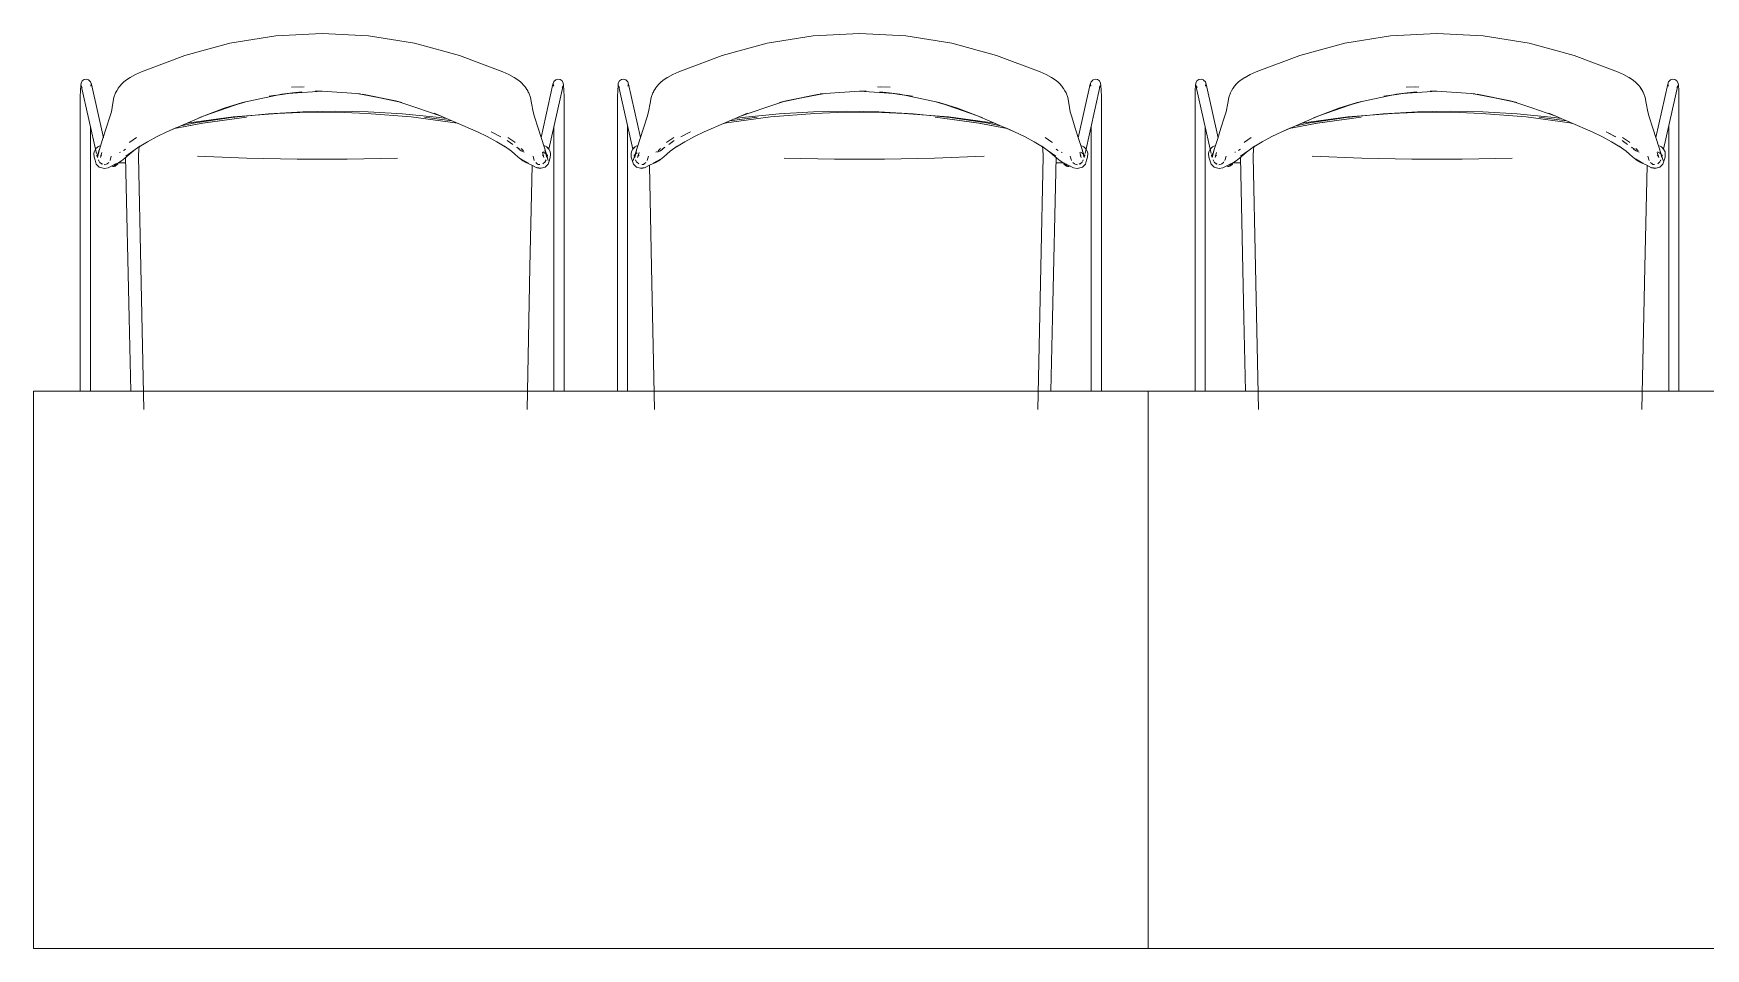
# Model space of a CAD drawing. Header units: millimetres. Extents: x 155920 to 295199, y -4084 to 97293.
# Drawn here: x 227113 to 228913, y 23050 to 24035 of the extents above; entities that cross this region are included whole.
import ezdxf

# ---------------------------------------------------------------- set-up
doc = ezdxf.new("R2010")
doc.units = ezdxf.units.MM
doc.header["$MEASUREMENT"] = 0
doc.layers.add('G-IMPT', color=8, linetype='CONTINUOUS', lineweight=9)
doc.layers.add('I-FURN', color=8, linetype='CONTINUOUS', lineweight=9)

msp = doc.modelspace()

# ---------------------------------------------------------------- linework, layer by layer
at = {"layer": 'G-IMPT'}
for p, q in [((227324.9, 24024.3), (227374.3, 24032.3)), ((227424.2, 24034.9), (227374.3, 24032.3)), ((227424.2, 24034.9), (227474.1, 24032.3)), ((227523.5, 24024.3), (227474.1, 24032.3)), ((227903.2, 24024.3), (227952.6, 24032.3)), ((228002.5, 24034.9), (227952.6, 24032.3)), ((228002.5, 24034.9), (228052.4, 24032.3)), ((228101.8, 24024.3), (228052.4, 24032.3)), ((228524.9, 24024.3), (228574.3, 24032.3)), ((228624.2, 24034.9), (228574.3, 24032.3)), ((228624.2, 24034.9), (228674.1, 24032.3)), ((228723.5, 24024.3), (228674.1, 24032.3)), ((227324.9, 24024.3), (227276.4, 24011.3)), ((227571.9, 24011.3), (227523.5, 24024.3)), ((227854.8, 24011.3), (227903.2, 24024.3)), ((228101.8, 24024.3), (228150.2, 24011.3)), ((228524.9, 24024.3), (228476.4, 24011.3)), ((228771.9, 24011.3), (228723.5, 24024.3)), ((227276.4, 24011.3), (227229.6, 23993.6)), ((227571.9, 24011.3), (227618.6, 23993.7)), ((227854.8, 24011.3), (227808, 23993.7)), ((228150.2, 24011.3), (228197.1, 23993.6)), ((228476.4, 24011.3), (228429.6, 23993.6)), ((228771.9, 24011.3), (228818.6, 23993.7)), ((227164, 23973.8), (227164.2, 23979)), ((227164.2, 23979), (227164.6, 23981.4)), ((227164.6, 23981.4), (227165.8, 23983.8)), ((227181.3, 23905.8), (227164.8, 23978.7)), ((227164.8, 23978.7), (227165.9, 23976.6)), ((227165.7, 23976.8), (227165.9, 23976.6)), ((227165.8, 23983.8), (227167.9, 23985.3)), ((227170.6, 23985.6), (227167.9, 23985.3)), ((227170.6, 23985.6), (227172.7, 23984.9)), ((227173, 23984.6), (227172.7, 23984.9)), ((227173, 23984.6), (227174.9, 23982.8)), ((227174.9, 23982.8), (227174.6, 23983.1)), ((227175.7, 23980.3), (227174.9, 23982.8)), ((227175, 23978), (227175.4, 23980.5)), ((227175.1, 23978.2), (227175.4, 23980.5)), ((227175.7, 23980.3), (227188.6, 23922.7)), ((227204.7, 23976.1), (227204.5, 23975.7)), ((227204.7, 23976.1), (227206.3, 23978)), ((227206.3, 23978), (227208.5, 23980.5)), ((227208.5, 23980.5), (227210.3, 23982.3)), ((227212.4, 23984.1), (227210.3, 23982.3)), ((227217.3, 23987.4), (227212.4, 23984.1)), ((227217.3, 23987.4), (227217.6, 23987.6)), ((227223.2, 23990.8), (227217.6, 23987.6)), ((227229.6, 23993.6), (227223.2, 23990.8)), ((227391.1, 23976.9), (227404.7, 23977.6)), ((227401.3, 23977.5), (227391.1, 23976.9)), ((227618.6, 23993.7), (227625.1, 23990.8)), ((227630.7, 23987.6), (227625.1, 23990.8)), ((227630.7, 23987.6), (227631, 23987.4)), ((227635.9, 23984.1), (227631, 23987.4)), ((227635.9, 23984.1), (227638, 23982.3)), ((227639.8, 23980.5), (227638, 23982.3)), ((227639.8, 23980.5), (227640.3, 23979.9)), ((227642.1, 23978), (227640.3, 23979.9)), ((227643.6, 23976.1), (227642.1, 23978)), ((227646, 23971.8), (227643.6, 23976.1)), ((227643.6, 23976.1), (227643.8, 23975.7)), ((227643.6, 23976.1), (227646.6, 23970.8)), ((227659.8, 23922.9), (227672.6, 23980.3)), ((227683.5, 23978.7), (227668.1, 23910.5)), ((227672.6, 23980.3), (227673.4, 23982.8)), ((227673.4, 23978), (227672.9, 23980.5)), ((227673.2, 23978.2), (227672.9, 23980.5)), ((227673.4, 23982.8), (227673.7, 23983.1)), ((227675.6, 23984.9), (227673.7, 23983.1)), ((227675.6, 23984.9), (227677.7, 23985.6)), ((227680.4, 23985.3), (227677.7, 23985.6)), ((227682.5, 23983.8), (227680.4, 23985.3)), ((227683.7, 23981.4), (227682.5, 23983.8)), ((227683.5, 23978.7), (227682.5, 23976.6)), ((227682.5, 23976.6), (227682.7, 23976.8)), ((227683.7, 23981.4), (227684.1, 23979)), ((227684.1, 23979), (227684.4, 23973.8)), ((227742.6, 23979), (227742.3, 23973.8)), ((227742.9, 23981.4), (227742.6, 23979)), ((227742.9, 23981.4), (227744.1, 23983.8)), ((227743.2, 23978.7), (227758.5, 23910.5)), ((227743.2, 23978.7), (227744.2, 23976.6)), ((227744.2, 23976.6), (227744, 23976.8)), ((227744.1, 23983.8), (227746.3, 23985.3)), ((227746.3, 23985.3), (227748.9, 23985.6)), ((227751.1, 23984.9), (227748.9, 23985.6)), ((227751.1, 23984.9), (227752.9, 23983.1)), ((227753.2, 23982.8), (227752.9, 23983.1)), ((227754, 23980.3), (227753.2, 23982.8)), ((227753.3, 23978), (227753.8, 23980.5)), ((227753.4, 23978.2), (227753.8, 23980.5)), ((227766.9, 23922.9), (227754, 23980.3)), ((227783.1, 23976.1), (227780.1, 23970.8)), ((227780.7, 23971.8), (227783.1, 23976.1)), ((227783.1, 23976.1), (227782.8, 23975.7)), ((227783.1, 23976.1), (227784.6, 23978)), ((227784.6, 23978), (227786.3, 23979.9)), ((227786.8, 23980.5), (227786.3, 23979.9)), ((227786.8, 23980.5), (227788.7, 23982.3)), ((227790.8, 23984.1), (227788.7, 23982.3)), ((227790.8, 23984.1), (227795.6, 23987.4)), ((227795.9, 23987.6), (227795.6, 23987.4)), ((227795.9, 23987.6), (227801.5, 23990.8)), ((227808, 23993.7), (227801.5, 23990.8)), ((228035.6, 23976.9), (228022, 23977.6)), ((228025.4, 23977.5), (228035.6, 23976.9)), ((228197.1, 23993.6), (228203.5, 23990.8)), ((228203.5, 23990.8), (228209.1, 23987.6)), ((228209.4, 23987.4), (228209.1, 23987.6)), ((228209.4, 23987.4), (228214.2, 23984.1)), ((228214.2, 23984.1), (228216.3, 23982.3)), ((228218.2, 23980.5), (228216.3, 23982.3)), ((228220.4, 23978), (228218.2, 23980.5)), ((228221.9, 23976.1), (228220.4, 23978)), ((228221.9, 23976.1), (228222.2, 23975.7)), ((228251, 23980.3), (228238.1, 23922.7)), ((228245.4, 23905.8), (228261.8, 23978.7)), ((228251, 23980.3), (228251.8, 23982.8)), ((228251.7, 23978), (228251.2, 23980.5)), ((228251.6, 23978.2), (228251.2, 23980.5)), ((228253.6, 23984.6), (228251.8, 23982.8)), ((228251.8, 23982.8), (228252.1, 23983.1)), ((228253.6, 23984.6), (228253.9, 23984.9)), ((228256.1, 23985.6), (228253.9, 23984.9)), ((228256.1, 23985.6), (228258.7, 23985.3)), ((228260.9, 23983.8), (228258.7, 23985.3)), ((228261.8, 23978.7), (228260.8, 23976.6)), ((228261, 23976.8), (228260.8, 23976.6)), ((228262.1, 23981.4), (228260.9, 23983.8)), ((228262.4, 23979), (228262.1, 23981.4)), ((228262.7, 23973.8), (228262.4, 23979)), ((228364, 23973.8), (228364.2, 23979)), ((228364.2, 23979), (228364.6, 23981.4)), ((228364.6, 23981.4), (228365.8, 23983.8)), ((228381.3, 23905.8), (228364.8, 23978.7)), ((228364.8, 23978.7), (228365.9, 23976.6)), ((228365.7, 23976.8), (228365.9, 23976.6)), ((228365.8, 23983.8), (228367.9, 23985.3)), ((228370.6, 23985.6), (228367.9, 23985.3)), ((228370.6, 23985.6), (228372.7, 23984.9)), ((228373, 23984.6), (228372.7, 23984.9)), ((228373, 23984.6), (228374.9, 23982.8)), ((228374.9, 23982.8), (228374.6, 23983.1)), ((228375.7, 23980.3), (228374.9, 23982.8)), ((228375, 23978), (228375.4, 23980.5)), ((228375.1, 23978.2), (228375.4, 23980.5)), ((228375.7, 23980.3), (228388.6, 23922.7)), ((228404.7, 23976.1), (228404.5, 23975.7)), ((228404.7, 23976.1), (228406.3, 23978)), ((228406.3, 23978), (228408.5, 23980.5)), ((228408.5, 23980.5), (228410.3, 23982.3)), ((228412.4, 23984.1), (228410.3, 23982.3)), ((228417.3, 23987.4), (228412.4, 23984.1)), ((228417.3, 23987.4), (228417.6, 23987.6)), ((228423.2, 23990.8), (228417.6, 23987.6)), ((228429.6, 23993.6), (228423.2, 23990.8)), ((228591.1, 23976.9), (228604.7, 23977.6)), ((228601.3, 23977.5), (228591.1, 23976.9)), ((228818.6, 23993.7), (228825.1, 23990.8)), ((228830.7, 23987.6), (228825.1, 23990.8)), ((228830.7, 23987.6), (228831, 23987.4)), ((228835.9, 23984.1), (228831, 23987.4)), ((228835.9, 23984.1), (228838, 23982.3)), ((228839.8, 23980.5), (228838, 23982.3)), ((228839.8, 23980.5), (228840.3, 23979.9)), ((228842.1, 23978), (228840.3, 23979.9)), ((228843.6, 23976.1), (228842.1, 23978)), ((228846, 23971.8), (228843.6, 23976.1)), ((228843.6, 23976.1), (228843.8, 23975.7)), ((228843.6, 23976.1), (228846.6, 23970.8)), ((228859.8, 23922.9), (228872.6, 23980.3)), ((228883.5, 23978.7), (228868.1, 23910.5)), ((228872.6, 23980.3), (228873.4, 23982.8)), ((228873.4, 23978), (228872.9, 23980.5)), ((228873.2, 23978.2), (228872.9, 23980.5)), ((228873.4, 23982.8), (228873.7, 23983.1)), ((228875.6, 23984.9), (228873.7, 23983.1)), ((228875.6, 23984.9), (228877.7, 23985.6)), ((228880.4, 23985.3), (228877.7, 23985.6)), ((228882.5, 23983.8), (228880.4, 23985.3)), ((228883.7, 23981.4), (228882.5, 23983.8)), ((228883.5, 23978.7), (228882.5, 23976.6)), ((228882.5, 23976.6), (228882.7, 23976.8)), ((228883.7, 23981.4), (228884.1, 23979)), ((228884.1, 23979), (228884.4, 23973.8)), ((227163.8, 23966.6), (227164, 23973.8)), ((227163.8, 23966.6), (227163.8, 23960.3)), ((227163.8, 23649.8), (227163.8, 23960.3)), ((227198.9, 23959.9), (227197.3, 23950.6)), ((227198.9, 23959.9), (227200, 23965.9)), ((227201.8, 23970.8), (227200, 23965.9)), ((227201.8, 23970.8), (227203, 23973.1)), ((227204.5, 23975.7), (227203, 23973.1)), ((227297.1, 23946.3), (227338.3, 23960.5)), ((227338.3, 23960.5), (227318.6, 23954.3)), ((227318.6, 23954.3), (227338.3, 23960.3)), ((227380.8, 23969.7), (227338.3, 23960.5)), ((227338.3, 23960.5), (227343.5, 23961.8)), ((227343.5, 23961.8), (227338.3, 23960.3)), ((227367, 23967.2), (227381.1, 23969.3)), ((227367, 23967.2), (227374.1, 23968.5)), ((227380.8, 23969.7), (227402.4, 23972.1)), ((227380.8, 23969.7), (227392.1, 23971)), ((227381.1, 23969.3), (227392.1, 23971)), ((227424.2, 23972.7), (227387.2, 23970.4)), ((227387.2, 23970.4), (227392.1, 23971)), ((227402.4, 23972.1), (227392.1, 23971)), ((227424.2, 23972.7), (227416.7, 23972.6)), ((227424.2, 23972.7), (227416.7, 23972.6)), ((227461.1, 23970.3), (227424.2, 23972.7)), ((227461.1, 23970.4), (227467.5, 23969.3)), ((227461.1, 23970.4), (227464.6, 23970)), ((227461.1, 23970.3), (227465.3, 23969.9)), ((227510, 23960.5), (227467.5, 23969.7)), ((227503, 23962.3), (227467.5, 23969.7)), ((227467.5, 23969.3), (227503, 23962.3)), ((227510, 23960.5), (227503, 23962.3)), ((227503, 23962.3), (227510, 23960.1)), ((227526.2, 23954.9), (227510, 23960.1)), ((227643.8, 23975.7), (227645.4, 23973.1)), ((227645.4, 23973.1), (227646.6, 23970.8)), ((227646, 23971.8), (227646.6, 23970.8)), ((227648.3, 23965.9), (227646.6, 23970.8)), ((227649.5, 23959.8), (227648.3, 23965.9)), ((227651.1, 23950.6), (227649.5, 23959.8)), ((227684.4, 23973.8), (227684.5, 23966.6)), ((227684.6, 23960.3), (227684.5, 23966.6)), ((227684.6, 23649.8), (227684.6, 23960.3)), ((227742.3, 23973.8), (227742.1, 23966.6)), ((227742.1, 23960.3), (227742.1, 23966.6)), ((227742.1, 23649.8), (227742.1, 23960.3)), ((227775.6, 23950.6), (227777.2, 23959.8)), ((227777.2, 23959.8), (227778.3, 23965.9)), ((227778.3, 23965.9), (227780.1, 23970.8)), ((227781.3, 23973.1), (227780.1, 23970.8)), ((227780.7, 23971.8), (227780.1, 23970.8)), ((227782.8, 23975.7), (227781.3, 23973.1)), ((227900.5, 23954.9), (227916.7, 23960.1)), ((227916.6, 23960.5), (227959.1, 23969.7)), ((227916.6, 23960.5), (227923.7, 23962.3)), ((227923.7, 23962.3), (227916.7, 23960.1)), ((227923.7, 23962.3), (227959.1, 23969.7)), ((227959.2, 23969.3), (227923.7, 23962.3)), ((227965.5, 23970.4), (227959.2, 23969.3)), ((227965.5, 23970.3), (227960.2, 23969.8)), ((227965.5, 23970.4), (227962.1, 23970)), ((227965.5, 23970.3), (228002.5, 23972.7)), ((228002.5, 23972.7), (228039.5, 23970.4)), ((228002.5, 23972.7), (228009.9, 23972.6)), ((228002.5, 23972.7), (228009.9, 23972.6)), ((228045.9, 23969.7), (228024.3, 23972.1)), ((228024.3, 23972.1), (228034.5, 23971)), ((228039.5, 23970.4), (228034.5, 23971)), ((228045.9, 23969.7), (228034.5, 23971)), ((228045.6, 23969.3), (228034.5, 23971)), ((228059.7, 23967.2), (228045.6, 23969.3)), ((228045.9, 23969.7), (228088.4, 23960.5)), ((228059.7, 23967.2), (228052.5, 23968.5)), ((228088.4, 23960.5), (228083.2, 23961.8)), ((228083.2, 23961.8), (228088.4, 23960.3)), ((228129.6, 23946.3), (228088.4, 23960.5)), ((228088.4, 23960.5), (228108.1, 23954.3)), ((228108.1, 23954.3), (228088.4, 23960.3)), ((228222.2, 23975.7), (228223.7, 23973.1)), ((228224.9, 23970.8), (228223.7, 23973.1)), ((228224.9, 23970.8), (228226.7, 23965.9)), ((228227.8, 23959.9), (228226.7, 23965.9)), ((228227.8, 23959.9), (228229.4, 23950.6)), ((228262.9, 23966.6), (228262.7, 23973.8)), ((228262.9, 23966.6), (228262.9, 23960.3)), ((228262.9, 23649.8), (228262.9, 23960.3)), ((228363.8, 23966.6), (228364, 23973.8)), ((228363.8, 23966.6), (228363.8, 23960.3)), ((228363.8, 23649.8), (228363.8, 23960.3)), ((228398.9, 23959.9), (228397.3, 23950.6)), ((228398.9, 23959.9), (228400, 23965.9)), ((228401.8, 23970.8), (228400, 23965.9)), ((228401.8, 23970.8), (228403, 23973.1)), ((228404.5, 23975.7), (228403, 23973.1)), ((228497.1, 23946.3), (228538.3, 23960.5)), ((228538.3, 23960.5), (228518.6, 23954.3)), ((228518.6, 23954.3), (228538.3, 23960.3)), ((228580.8, 23969.7), (228538.3, 23960.5)), ((228538.3, 23960.5), (228543.5, 23961.8)), ((228543.5, 23961.8), (228538.3, 23960.3)), ((228567, 23967.2), (228581.1, 23969.3)), ((228567, 23967.2), (228574.8, 23968.6)), ((228580.8, 23969.7), (228602.4, 23972.1)), ((228580.8, 23969.7), (228592.1, 23971)), ((228581.1, 23969.3), (228592.1, 23971)), ((228624.2, 23972.7), (228587.2, 23970.4)), ((228587.2, 23970.4), (228592.1, 23971)), ((228602.4, 23972.1), (228592.1, 23971)), ((228624.2, 23972.7), (228616.7, 23972.6)), ((228624.2, 23972.7), (228616.7, 23972.6)), ((228661.1, 23970.3), (228624.2, 23972.7)), ((228661.1, 23970.4), (228667.5, 23969.3)), ((228661.1, 23970.4), (228664.6, 23970)), ((228661.1, 23970.3), (228665.3, 23969.9)), ((228710, 23960.5), (228667.5, 23969.7)), ((228703, 23962.3), (228667.5, 23969.7)), ((228667.5, 23969.3), (228703, 23962.3)), ((228710, 23960.5), (228703, 23962.3)), ((228703, 23962.3), (228710, 23960.1)), ((228726.2, 23954.9), (228710, 23960.1)), ((228843.8, 23975.7), (228845.4, 23973.1)), ((228845.4, 23973.1), (228846.6, 23970.8)), ((228846, 23971.8), (228846.6, 23970.8)), ((228848.3, 23965.9), (228846.6, 23970.8)), ((228849.5, 23959.8), (228848.3, 23965.9)), ((228851.1, 23950.6), (228849.5, 23959.8)), ((228884.4, 23973.8), (228884.5, 23966.6)), ((228884.6, 23960.3), (228884.5, 23966.6)), ((228884.6, 23649.8), (228884.6, 23960.3)), ((227191.7, 23933), (227195.6, 23945)), ((227197.3, 23950.6), (227195.6, 23945)), ((227297.1, 23946.3), (227257.1, 23929.1)), ((227328.2, 23945), (227280.9, 23938.6)), ((227287.3, 23938.5), (227326.4, 23944.4)), ((227291.3, 23944.1), (227297.1, 23946.3)), ((227291.3, 23944.1), (227297.1, 23946.3)), ((227342.6, 23944.8), (227295.3, 23938.3)), ((227295.5, 23938.4), (227342.6, 23944.8)), ((227297.1, 23946.3), (227318.6, 23954.3)), ((227297.1, 23946.3), (227318.6, 23954.3)), ((227326.4, 23944.4), (227366.2, 23948.5)), ((227376, 23948.8), (227328.2, 23945)), ((227366.2, 23948.5), (227403.3, 23950.6)), ((227376, 23948.8), (227400.1, 23949.8)), ((227400.1, 23949.8), (227424.2, 23950.1)), ((227403.3, 23950.6), (227419.5, 23951)), ((227419.5, 23951), (227438.4, 23951.4)), ((227424.2, 23950.1), (227448.2, 23949.8)), ((227457.2, 23951), (227438.4, 23951.4)), ((227472.3, 23948.8), (227448.2, 23949.8)), ((227457.2, 23951), (227473.5, 23950.6)), ((227520.1, 23945), (227472.3, 23948.8)), ((227510.6, 23948.5), (227473.5, 23950.6)), ((227510.6, 23948.5), (227550.3, 23944.4)), ((227520.1, 23945), (227567.4, 23938.6)), ((227526.2, 23954.9), (227551.2, 23946.3)), ((227563.8, 23940.8), (227534.2, 23944.8)), ((227563.8, 23940.8), (227534.2, 23944.8)), ((227551.2, 23946.3), (227544.8, 23948.9)), ((227591.2, 23929), (227544.8, 23948.9)), ((227558, 23943.3), (227550.3, 23944.4)), ((227651.1, 23950.6), (227652.8, 23945)), ((227652.8, 23945), (227656.6, 23933)), ((227773.9, 23945), (227770.1, 23933)), ((227775.6, 23950.6), (227773.9, 23945)), ((227835.5, 23929), (227881.9, 23948.9)), ((227906.6, 23945), (227859.3, 23938.6)), ((227862.8, 23940.8), (227892.5, 23944.8)), ((227862.9, 23940.8), (227892.5, 23944.8)), ((227868.7, 23943.3), (227876.3, 23944.4)), ((227900.5, 23954.9), (227875.4, 23946.3)), ((227875.4, 23946.3), (227881.9, 23948.9)), ((227916.1, 23948.5), (227876.3, 23944.4)), ((227906.6, 23945), (227954.4, 23948.8)), ((227916.1, 23948.5), (227953.1, 23950.6)), ((227969.4, 23951), (227953.1, 23950.6)), ((227954.4, 23948.8), (227978.4, 23949.8)), ((227969.4, 23951), (227988.3, 23951.4)), ((228002.5, 23950.1), (227978.4, 23949.8)), ((228007.1, 23951), (227988.3, 23951.4)), ((228026.6, 23949.8), (228002.5, 23950.1)), ((228023.4, 23950.6), (228007.1, 23951)), ((228060.5, 23948.5), (228023.4, 23950.6)), ((228050.6, 23948.8), (228026.6, 23949.8)), ((228050.6, 23948.8), (228098.4, 23945)), ((228100.2, 23944.4), (228060.5, 23948.5)), ((228131.2, 23938.4), (228084, 23944.8)), ((228084, 23944.8), (228131.3, 23938.3)), ((228098.4, 23945), (228145.7, 23938.6)), ((228139.4, 23938.5), (228100.2, 23944.4)), ((228129.6, 23946.3), (228108.1, 23954.3)), ((228129.6, 23946.3), (228108.1, 23954.3)), ((228135.3, 23944.1), (228129.6, 23946.3)), ((228135.3, 23944.1), (228129.6, 23946.3)), ((228129.6, 23946.3), (228169.6, 23929.1)), ((228229.4, 23950.6), (228231.1, 23945)), ((228234.9, 23933), (228231.1, 23945)), ((228391.7, 23933), (228395.6, 23945)), ((228397.3, 23950.6), (228395.6, 23945)), ((228497.1, 23946.3), (228457.1, 23929.1)), ((228528.2, 23945), (228480.9, 23938.6)), ((228487.3, 23938.5), (228526.4, 23944.4)), ((228491.3, 23944.1), (228497.1, 23946.3)), ((228491.3, 23944.1), (228497.1, 23946.3)), ((228542.6, 23944.8), (228495.3, 23938.3)), ((228495.5, 23938.4), (228542.6, 23944.8)), ((228497.1, 23946.3), (228518.6, 23954.3)), ((228497.1, 23946.3), (228518.6, 23954.3)), ((228526.4, 23944.4), (228566.2, 23948.5)), ((228576, 23948.8), (228528.2, 23945)), ((228566.2, 23948.5), (228603.3, 23950.6)), ((228576, 23948.8), (228600.1, 23949.8)), ((228600.1, 23949.8), (228624.2, 23950.1)), ((228603.3, 23950.6), (228619.5, 23951)), ((228619.5, 23951), (228638.4, 23951.4)), ((228624.2, 23950.1), (228648.2, 23949.8)), ((228657.2, 23951), (228638.4, 23951.4)), ((228672.3, 23948.8), (228648.2, 23949.8)), ((228657.2, 23951), (228673.5, 23950.6)), ((228720.1, 23945), (228672.3, 23948.8)), ((228710.6, 23948.5), (228673.5, 23950.6)), ((228710.6, 23948.5), (228750.3, 23944.4)), ((228720.1, 23945), (228767.4, 23938.6)), ((228726.2, 23954.9), (228751.2, 23946.3)), ((228763.8, 23940.8), (228734.2, 23944.8)), ((228763.8, 23940.8), (228734.2, 23944.8)), ((228751.2, 23946.3), (228744.8, 23948.9)), ((228791.2, 23929), (228744.8, 23948.9)), ((228758, 23943.3), (228750.3, 23944.4)), ((228851.1, 23950.6), (228852.8, 23945)), ((228852.8, 23945), (228856.6, 23933)), ((227174.6, 23649.8), (227174.6, 23935.2)), ((227187.8, 23920.6), (227191.7, 23933)), ((227217, 23917.7), (227224.3, 23923)), ((227246.5, 23923.8), (227236.1, 23918.3)), ((227246.5, 23923.8), (227257.1, 23929)), ((227266.5, 23933.2), (227257.1, 23929.1)), ((227266.5, 23933.2), (227257.1, 23929)), ((227295.5, 23938.4), (227265.2, 23932.6)), ((227265.2, 23932.6), (227295.3, 23938.3)), ((227287.3, 23938.5), (227272.1, 23935.6)), ((227280.9, 23938.6), (227277.7, 23938)), ((227567.4, 23938.6), (227569.6, 23938.2)), ((227591.2, 23929), (227601.8, 23923.8)), ((227601.8, 23923.8), (227612.2, 23918.3)), ((227616.6, 23923.5), (227606.2, 23929)), ((227606.2, 23929), (227615.6, 23924)), ((227616.6, 23923.5), (227615.6, 23924)), ((227624.1, 23923), (227631.4, 23917.7)), ((227656.6, 23933), (227663.4, 23911.9)), ((227673.7, 23935.2), (227673.7, 23649.8)), ((227753, 23935.2), (227753, 23649.8)), ((227770.1, 23933), (227763.3, 23911.9)), ((227802.6, 23923), (227795.3, 23917.7)), ((227810.1, 23923.5), (227820.5, 23929)), ((227810.1, 23923.5), (227811, 23924)), ((227820.5, 23929), (227811, 23924)), ((227824.9, 23923.8), (227814.4, 23918.3)), ((227835.5, 23929), (227824.9, 23923.8)), ((227859.3, 23938.6), (227856.6, 23938.1)), ((228131.2, 23938.4), (228161.4, 23932.6)), ((228161.5, 23932.6), (228131.3, 23938.3)), ((228139.4, 23938.5), (228154.5, 23935.6)), ((228145.7, 23938.6), (228148.9, 23938)), ((228160.2, 23933.2), (228169.6, 23929.1)), ((228160.2, 23933.2), (228169.5, 23929)), ((228180.1, 23923.8), (228169.5, 23929)), ((228180.1, 23923.8), (228190.6, 23918.3)), ((228209.7, 23917.7), (228202.4, 23923)), ((228238.8, 23920.6), (228234.9, 23933)), ((228252, 23649.8), (228252, 23935.2)), ((228374.6, 23649.8), (228374.6, 23935.2)), ((228387.8, 23920.6), (228391.7, 23933)), ((228417, 23917.7), (228424.3, 23923)), ((228446.5, 23923.8), (228436.1, 23918.3)), ((228446.5, 23923.8), (228457.1, 23929)), ((228466.5, 23933.2), (228457.1, 23929.1)), ((228466.5, 23933.2), (228457.1, 23929)), ((228495.5, 23938.4), (228465.2, 23932.6)), ((228465.2, 23932.6), (228495.3, 23938.3)), ((228487.3, 23938.5), (228472.1, 23935.6)), ((228480.9, 23938.6), (228477.7, 23938)), ((228767.4, 23938.6), (228770, 23938.1)), ((228791.2, 23929), (228801.8, 23923.8)), ((228801.8, 23923.8), (228812.2, 23918.3)), ((228816.6, 23923.5), (228806.2, 23929)), ((228806.2, 23929), (228815.6, 23924)), ((228816.6, 23923.5), (228815.6, 23924)), ((228824.1, 23923), (228831.4, 23917.7)), ((228856.6, 23933), (228863.4, 23911.9)), ((228873.7, 23935.2), (228873.7, 23649.8)), ((227178.6, 23907.3), (227178.4, 23905.6)), ((227178.6, 23901.6), (227178.4, 23905.6)), ((227178.6, 23907.3), (227178.7, 23907.6)), ((227178.7, 23907.6), (227180.1, 23910.5)), ((227180.3, 23910.8), (227180.1, 23910.5)), ((227180.3, 23910.8), (227182.2, 23912.6)), ((227183.1, 23905.9), (227181.6, 23902.7)), ((227182.9, 23904.8), (227181.6, 23902.7)), ((227182, 23902.4), (227181.6, 23904.3)), ((227184.7, 23913.8), (227182.2, 23912.6)), ((227184.8, 23913.8), (227182.2, 23912.6)), ((227182.4, 23912.7), (227182.2, 23912.6)), ((227182.2, 23901.3), (227184.2, 23909.5)), ((227184, 23908.8), (227182.2, 23901.3)), ((227182.4, 23912.7), (227184.8, 23913.8)), ((227182.4, 23903.6), (227184.2, 23909.5)), ((227183.1, 23905.9), (227182.4, 23903.6)), ((227184, 23908.8), (227187.8, 23920.6)), ((227184.7, 23913.8), (227184.8, 23913.8)), ((227185.4, 23901.4), (227187, 23906.9)), ((227207.2, 23907.2), (227205.8, 23906.7)), ((227210.4, 23908.9), (227212, 23910)), ((227212.6, 23910.4), (227212, 23910)), ((227212.8, 23902.9), (227221, 23908.5)), ((227212.8, 23902.9), (227220.5, 23908)), ((227216.8, 23905), (227213.6, 23902.1)), ((227216.5, 23917.4), (227217, 23917.7)), ((227216.8, 23905), (227221, 23908.5)), ((227220.5, 23908), (227227.9, 23913.5)), ((227226.7, 23910.6), (227226.3, 23902.3)), ((227227.4, 23913.5), (227226.7, 23910.6)), ((227236.1, 23918.3), (227227.1, 23912.9)), ((227227.9, 23913.5), (227227.1, 23912.9)), ((227621.2, 23912.9), (227612.2, 23918.3)), ((227627.8, 23908), (227620.4, 23913.5)), ((227621.2, 23912.9), (227620.4, 23913.5)), ((227629.4, 23915.5), (227623.4, 23919.5)), ((227623.4, 23919.5), (227625.4, 23918.2)), ((227629.4, 23915.5), (227625.4, 23918.2)), ((227627.8, 23908), (227631.5, 23905)), ((227631.9, 23917.4), (227631.4, 23917.7)), ((227634.7, 23902.1), (227631.5, 23905)), ((227634.2, 23911.9), (227633.6, 23912.3)), ((227636.7, 23910.2), (227633.6, 23912.3)), ((227634.2, 23911.9), (227636.7, 23910.2)), ((227638.5, 23908.6), (227635.8, 23910.4)), ((227636.3, 23910), (227635.8, 23910.4)), ((227638.5, 23908.6), (227636.3, 23910)), ((227638.5, 23908.6), (227637.9, 23908.9)), ((227641.7, 23907), (227637.9, 23908.9)), ((227640.8, 23908.7), (227638.4, 23910.9)), ((227638.5, 23908.6), (227641.7, 23907)), ((227662.7, 23902.7), (227661.2, 23904.1)), ((227661.2, 23904.1), (227662.3, 23903.2)), ((227662.9, 23901.4), (227661.4, 23906.9)), ((227661.7, 23907.4), (227663.6, 23906.5)), ((227663.6, 23913.8), (227663.1, 23913.9)), ((227663.7, 23913.8), (227663.1, 23913.8)), ((227663.7, 23913.8), (227663.1, 23913.8)), ((227665.9, 23903.6), (227663.4, 23911.9)), ((227663.7, 23913.8), (227663.6, 23913.8)), ((227665.4, 23904.8), (227663.6, 23906.5)), ((227663.7, 23913.8), (227665.9, 23912.7)), ((227666.1, 23901.3), (227664, 23909.4)), ((227664, 23909.4), (227664.4, 23908.2)), ((227666.1, 23901.3), (227664.4, 23908.2)), ((227666.7, 23902.7), (227665.2, 23905.9)), ((227667.6, 23898), (227665.2, 23905.9)), ((227666.7, 23902.7), (227665.4, 23904.8)), ((227665.9, 23912.7), (227666.1, 23912.6)), ((227668.2, 23910.5), (227666.1, 23912.6)), ((227666.7, 23904.3), (227666.3, 23902.4)), ((227666.4, 23912.3), (227668, 23910.8)), ((227666.4, 23912.3), (227668.2, 23910.5)), ((227669.7, 23907.3), (227668, 23910.8)), ((227668, 23910.8), (227669.6, 23907.6)), ((227668, 23910.8), (227668.2, 23910.5)), ((227669.7, 23907.3), (227668.2, 23910.5)), ((227669.7, 23907.3), (227669.6, 23907.6)), ((227669.7, 23907.3), (227670, 23905.6)), ((227669.7, 23901.6), (227669.9, 23904.4)), ((227669.9, 23904.4), (227670, 23905.6)), ((227757, 23907.3), (227756.7, 23905.6)), ((227756.8, 23904.4), (227756.7, 23905.6)), ((227756.9, 23901.6), (227756.8, 23904.4)), ((227757, 23907.3), (227758.7, 23910.8)), ((227757, 23907.3), (227758.5, 23910.5)), ((227757, 23907.3), (227757.1, 23907.6)), ((227758.7, 23910.8), (227757.1, 23907.6)), ((227758.5, 23910.5), (227760.6, 23912.6)), ((227760.3, 23912.3), (227758.5, 23910.5)), ((227758.7, 23910.8), (227758.5, 23910.5)), ((227760.3, 23912.3), (227758.7, 23910.8)), ((227759.1, 23898), (227761.5, 23905.9)), ((227759.9, 23904.3), (227760.4, 23902.4)), ((227760, 23902.7), (227761.5, 23905.9)), ((227760, 23902.7), (227761.3, 23904.8)), ((227760.8, 23912.7), (227760.6, 23912.6)), ((227760.6, 23901.3), (227762.6, 23909.4)), ((227760.6, 23901.3), (227762.3, 23908.2)), ((227760.7, 23903.6), (227763.3, 23911.9)), ((227763, 23913.8), (227760.8, 23912.7)), ((227761.3, 23904.8), (227763.1, 23906.5)), ((227762.6, 23909.4), (227762.3, 23908.2)), ((227763, 23913.8), (227763.1, 23913.8)), ((227763.7, 23901.4), (227765.3, 23906.9)), ((227764, 23902.7), (227765.4, 23904.1)), ((227765.4, 23904.1), (227764.4, 23903.2)), ((227784.6, 23907.9), (227783.4, 23907.1)), ((227785, 23907), (227788.7, 23908.9)), ((227788.2, 23908.6), (227785, 23907)), ((227785.8, 23908.7), (227788.2, 23910.9)), ((227788.2, 23908.6), (227790.9, 23910.4)), ((227788.2, 23908.6), (227790.3, 23910)), ((227788.2, 23908.6), (227788.7, 23908.9)), ((227790, 23910.2), (227793.1, 23912.3)), ((227792.5, 23911.9), (227790, 23910.2)), ((227790.3, 23910), (227790.9, 23910.4)), ((227791.9, 23902.1), (227795.1, 23905)), ((227792.5, 23911.9), (227793.1, 23912.3)), ((227794.8, 23917.4), (227795.3, 23917.7)), ((227798.9, 23908), (227795.1, 23905)), ((227797.3, 23915.5), (227803.2, 23919.5)), ((227797.3, 23915.5), (227801.3, 23918.2)), ((227798.9, 23908), (227806.2, 23913.5)), ((227803.2, 23919.5), (227801.3, 23918.2)), ((227805.5, 23912.9), (227814.4, 23918.3)), ((227805.5, 23912.9), (227806.2, 23913.5)), ((228190.6, 23918.3), (228199.5, 23912.9)), ((228206.1, 23908), (228198.8, 23913.5)), ((228198.8, 23913.5), (228199.5, 23912.9)), ((228199.3, 23913.5), (228200, 23910.6)), ((228200, 23910.6), (228200.4, 23902.3)), ((228213.9, 23902.9), (228205.6, 23908.5)), ((228209.9, 23905), (228205.6, 23908.5)), ((228213.9, 23902.9), (228206.1, 23908)), ((228210.2, 23917.4), (228209.7, 23917.7)), ((228209.9, 23905), (228213.1, 23902.1)), ((228214.1, 23910.4), (228214.7, 23910)), ((228216.3, 23908.9), (228214.7, 23910)), ((228219.5, 23907.2), (228220.9, 23906.7)), ((228242.7, 23908.8), (228238.8, 23920.6)), ((228241.3, 23901.4), (228239.7, 23906.9)), ((228240.5, 23907.2), (228241.9, 23906.5)), ((228242, 23913.8), (228241.9, 23913.8)), ((228244.2, 23912.7), (228241.9, 23913.8)), ((228241.9, 23913.8), (228244.4, 23912.6)), ((228242, 23913.8), (228244.4, 23912.6)), ((228244.3, 23903.6), (228242.4, 23909.5)), ((228244.4, 23901.3), (228242.4, 23909.5)), ((228243.7, 23904.8), (228242.4, 23906)), ((228242.7, 23908.8), (228244.4, 23901.3)), ((228243.5, 23905.9), (228244.3, 23903.6)), ((228243.5, 23905.9), (228245, 23902.7)), ((228243.7, 23904.8), (228245, 23902.7)), ((228244.2, 23912.7), (228244.4, 23912.6)), ((228246.3, 23910.8), (228244.4, 23912.6)), ((228244.6, 23902.4), (228245.1, 23904.3)), ((228246.3, 23910.8), (228246.5, 23910.5)), ((228247.9, 23907.6), (228246.5, 23910.5)), ((228248, 23907.3), (228247.9, 23907.6)), ((228248, 23907.3), (228248.3, 23905.6)), ((228248.1, 23901.6), (228248.3, 23905.6)), ((228378.6, 23907.3), (228378.4, 23905.6)), ((228378.6, 23901.6), (228378.4, 23905.6)), ((228378.6, 23907.3), (228378.7, 23907.6)), ((228378.7, 23907.6), (228380.1, 23910.5)), ((228380.3, 23910.8), (228380.1, 23910.5)), ((228380.3, 23910.8), (228382.2, 23912.6)), ((228383.1, 23905.9), (228381.6, 23902.7)), ((228382.9, 23904.8), (228381.6, 23902.7)), ((228382, 23902.4), (228381.6, 23904.3)), ((228384.7, 23913.8), (228382.2, 23912.6)), ((228384.8, 23913.8), (228382.2, 23912.6)), ((228382.4, 23912.7), (228382.2, 23912.6)), ((228382.2, 23901.3), (228384.2, 23909.5)), ((228384, 23908.8), (228382.2, 23901.3)), ((228382.4, 23912.7), (228384.8, 23913.8)), ((228382.4, 23903.6), (228384.2, 23909.5)), ((228383.1, 23905.9), (228382.4, 23903.6)), ((228384, 23908.8), (228387.8, 23920.6)), ((228384.7, 23913.8), (228384.8, 23913.8)), ((228385.4, 23901.4), (228387, 23906.9)), ((228407.2, 23907.2), (228406.6, 23907)), ((228410.4, 23908.9), (228412, 23910)), ((228412.6, 23910.4), (228412, 23910)), ((228412.8, 23902.9), (228421, 23908.5)), ((228412.8, 23902.9), (228420.5, 23908)), ((228416.8, 23905), (228413.6, 23902.1)), ((228416.5, 23917.4), (228417, 23917.7)), ((228416.8, 23905), (228421, 23908.5)), ((228420.5, 23908), (228427.9, 23913.5)), ((228426.7, 23910.6), (228426.3, 23902.3)), ((228427.4, 23913.5), (228426.7, 23910.6)), ((228436.1, 23918.3), (228427.1, 23912.9)), ((228427.9, 23913.5), (228427.1, 23912.9)), ((228821.2, 23912.9), (228812.2, 23918.3)), ((228827.8, 23908), (228820.4, 23913.5)), ((228821.2, 23912.9), (228820.4, 23913.5)), ((228829.4, 23915.5), (228823.4, 23919.5)), ((228823.4, 23919.5), (228825.4, 23918.2)), ((228829.4, 23915.5), (228825.4, 23918.2)), ((228827.8, 23908), (228831.5, 23905)), ((228831.9, 23917.4), (228831.4, 23917.7)), ((228834.7, 23902.1), (228831.5, 23905)), ((228834.2, 23911.9), (228833.6, 23912.3)), ((228836.7, 23910.2), (228833.6, 23912.3)), ((228834.2, 23911.9), (228836.7, 23910.2)), ((228838.5, 23908.6), (228835.8, 23910.4)), ((228836.3, 23910), (228835.8, 23910.4)), ((228838.5, 23908.6), (228836.3, 23910)), ((228838.5, 23908.6), (228837.9, 23908.9)), ((228841.7, 23907), (228837.9, 23908.9)), ((228840.8, 23908.7), (228838.4, 23910.9)), ((228838.5, 23908.6), (228841.7, 23907)), ((228862.7, 23902.7), (228861.2, 23904.1)), ((228861.2, 23904.1), (228862.3, 23903.2)), ((228862.9, 23901.4), (228861.4, 23906.9)), ((228861.7, 23907.4), (228863.6, 23906.5)), ((228865.9, 23903.6), (228863.4, 23911.9)), ((228863.7, 23913.8), (228863.6, 23913.8)), ((228865.4, 23904.8), (228863.6, 23906.5)), ((228863.7, 23913.8), (228865.9, 23912.7)), ((228866.1, 23901.3), (228864, 23909.4)), ((228864, 23909.4), (228864.4, 23908.2)), ((228866.1, 23901.3), (228864.4, 23908.2)), ((228866.7, 23902.7), (228865.2, 23905.9)), ((228867.6, 23898), (228865.2, 23905.9)), ((228866.7, 23902.7), (228865.4, 23904.8)), ((228865.9, 23912.7), (228866.1, 23912.6)), ((228868.2, 23910.5), (228866.1, 23912.6)), ((228866.7, 23904.3), (228866.3, 23902.4)), ((228866.4, 23912.3), (228868, 23910.8)), ((228866.4, 23912.3), (228868.2, 23910.5)), ((228869.7, 23907.3), (228868, 23910.8)), ((228868, 23910.8), (228869.6, 23907.6)), ((228868, 23910.8), (228868.2, 23910.5)), ((228869.7, 23907.3), (228868.2, 23910.5)), ((228869.7, 23907.3), (228869.6, 23907.6)), ((228869.7, 23907.3), (228870, 23905.6)), ((228869.7, 23901.6), (228869.9, 23904.4)), ((228869.9, 23904.4), (228870, 23905.6)), ((227178.6, 23901.6), (227179.6, 23898.4)), ((227181, 23894.1), (227179.6, 23898.4)), ((227181, 23894.1), (227184.2, 23891)), ((227183.2, 23898.8), (227184, 23897.1)), ((227183.6, 23898.3), (227184, 23897.1)), ((227184.2, 23891), (227185.5, 23890.5)), ((227187, 23894.3), (227184.3, 23896.5)), ((227185.4, 23901.4), (227186.4, 23903.5)), ((227185.5, 23890.5), (227189.7, 23889.4)), ((227186.7, 23903.7), (227185.6, 23902.7)), ((227185.6, 23902.7), (227186.4, 23903.5)), ((227185.9, 23895.3), (227187.5, 23894.1)), ((227185.9, 23895.3), (227186.5, 23894.9)), ((227186.7, 23903.7), (227186, 23903.1)), ((227187.5, 23894.1), (227186.5, 23894.9)), ((227189.5, 23893.6), (227190.1, 23893.7)), ((227193.8, 23890.2), (227189.7, 23889.4)), ((227192, 23894.1), (227190.1, 23893.7)), ((227192.6, 23894.4), (227192, 23894.1)), ((227192.6, 23894.4), (227194.4, 23896.1)), ((227193.8, 23890.2), (227202.2, 23894.6)), ((227195.8, 23898), (227197.1, 23902.8)), ((227205.1, 23895.8), (227200.2, 23893.6)), ((227200.2, 23893.6), (227202.2, 23894.6)), ((227212.8, 23895.3), (227204.7, 23895.6)), ((227205.1, 23895.8), (227208.2, 23897.8)), ((227205.4, 23896.1), (227211.7, 23895.7)), ((227205.4, 23896), (227212.8, 23895.7)), ((227208.2, 23897.8), (227213.6, 23902.1)), ((227212.6, 23901.7), (227216.4, 23728.8)), ((227226.3, 23902.3), (227228.9, 23783.4)), ((227290, 23902.7), (227343.2, 23900.6)), ((227397.1, 23899.6), (227343.2, 23900.6)), ((227397.1, 23899.6), (227451.2, 23899.6)), ((227505.1, 23900.6), (227451.2, 23899.6)), ((227640.2, 23897.8), (227634.7, 23902.1)), ((227641.4, 23897.6), (227637.8, 23899.9)), ((227637.8, 23899.9), (227646.1, 23895.1)), ((227643.3, 23895.8), (227640.2, 23897.8)), ((227641.4, 23897.6), (227646.1, 23895.1)), ((227643.3, 23895.8), (227649.3, 23893.3)), ((227650.3, 23892.8), (227647.8, 23783.4)), ((227655.3, 23890.3), (227649.3, 23893.3)), ((227652.5, 23898), (227651.2, 23902.8)), ((227655.7, 23894.4), (227654.1, 23895.9)), ((227658.6, 23889.4), (227654.9, 23890.6)), ((227660, 23889.8), (227654.9, 23890.6)), ((227660, 23889.8), (227655.3, 23890.3)), ((227655.7, 23894.4), (227656.7, 23893.9)), ((227658.3, 23893.8), (227656.7, 23893.9)), ((227658.6, 23889.4), (227662.8, 23890.5)), ((227662.7, 23902.7), (227661.7, 23903.8)), ((227662.9, 23901.4), (227661.7, 23903.8)), ((227661.8, 23894.6), (227664.1, 23896.6)), ((227662.8, 23890.5), (227664.1, 23891)), ((227664.1, 23891), (227667.4, 23894.1)), ((227664.3, 23897.1), (227665.1, 23898.7)), ((227664.8, 23898.4), (227664.3, 23897.1)), ((227667.6, 23898), (227665.9, 23903.6)), ((227668.7, 23898.4), (227667.4, 23894.1)), ((227668.7, 23898.4), (227669.7, 23901.6)), ((227757.9, 23898.4), (227756.9, 23901.6)), ((227757.9, 23898.4), (227759.3, 23894.1)), ((227759.1, 23898), (227760.7, 23903.6)), ((227762.5, 23891), (227759.3, 23894.1)), ((227762.3, 23897.1), (227761.6, 23898.7)), ((227761.9, 23898.4), (227762.3, 23897.1)), ((227763.9, 23890.5), (227762.5, 23891)), ((227764.9, 23894.6), (227762.6, 23896.6)), ((227763.7, 23901.4), (227765, 23903.8)), ((227768.1, 23889.4), (227763.9, 23890.5)), ((227764, 23902.7), (227765, 23903.8)), ((227766.7, 23889.8), (227771.7, 23890.6)), ((227766.7, 23889.8), (227771.3, 23890.3)), ((227768.1, 23889.4), (227771.7, 23890.6)), ((227768.4, 23893.8), (227770, 23893.9)), ((227770.9, 23894.4), (227770, 23893.9)), ((227770.9, 23894.4), (227772.6, 23895.9)), ((227771.3, 23890.3), (227777.3, 23893.3)), ((227774.1, 23898), (227775.5, 23902.8)), ((227776.4, 23892.8), (227778.8, 23783.4)), ((227783.4, 23895.8), (227777.3, 23893.3)), ((227788.9, 23899.9), (227780.6, 23895.1)), ((227785.2, 23897.6), (227780.6, 23895.1)), ((227783.4, 23895.8), (227786.5, 23897.8)), ((227785.2, 23897.6), (227788.9, 23899.9)), ((227786.5, 23897.8), (227791.9, 23902.1)), ((227921.6, 23900.6), (227975.5, 23899.6)), ((228029.5, 23899.6), (227975.5, 23899.6)), ((228029.5, 23899.6), (228083.4, 23900.6)), ((228136.7, 23902.7), (228083.4, 23900.6)), ((228200.4, 23902.3), (228197.7, 23783.4)), ((228214.1, 23901.7), (228210.2, 23728.8)), ((228218.5, 23897.8), (228213.1, 23902.1)), ((228221.2, 23896.1), (228213.9, 23895.7)), ((228221.2, 23896), (228213.9, 23895.7)), ((228213.9, 23895.3), (228222, 23895.6)), ((228221.6, 23895.8), (228218.5, 23897.8)), ((228221.6, 23895.8), (228226.4, 23893.6)), ((228232.9, 23890.2), (228224.4, 23894.6)), ((228226.4, 23893.6), (228224.4, 23894.6)), ((228230.8, 23898), (228229.5, 23902.8)), ((228234.1, 23894.4), (228232.2, 23896.1)), ((228232.9, 23890.2), (228236.9, 23889.4)), ((228234.1, 23894.4), (228234.6, 23894.1)), ((228234.6, 23894.1), (228236.6, 23893.7)), ((228237.2, 23893.6), (228236.6, 23893.7)), ((228241.1, 23890.5), (228236.9, 23889.4)), ((228240.7, 23895.3), (228239.1, 23894.1)), ((228239.1, 23894.1), (228240.2, 23894.9)), ((228239.7, 23894.3), (228242.3, 23896.5)), ((228240, 23903.7), (228241, 23902.7)), ((228240, 23903.7), (228240.7, 23903.1)), ((228240.7, 23895.3), (228240.2, 23894.9)), ((228241.3, 23901.4), (228240.3, 23903.5)), ((228241, 23902.7), (228240.3, 23903.5)), ((228242.5, 23891), (228241.1, 23890.5)), ((228245.7, 23894.1), (228242.5, 23891)), ((228243.4, 23898.8), (228242.6, 23897.1)), ((228243.1, 23898.3), (228242.6, 23897.1)), ((228245.7, 23894.1), (228247.1, 23898.4)), ((228248.1, 23901.6), (228247.1, 23898.4)), ((228378.6, 23901.6), (228379.6, 23898.4)), ((228381, 23894.1), (228379.6, 23898.4)), ((228381, 23894.1), (228384.2, 23891)), ((228383.2, 23898.8), (228384, 23897.1)), ((228383.6, 23898.3), (228384, 23897.1)), ((228384.2, 23891), (228385.5, 23890.5)), ((228387, 23894.3), (228384.3, 23896.5)), ((228385.4, 23901.4), (228386.4, 23903.5)), ((228385.5, 23890.5), (228389.7, 23889.4)), ((228386.7, 23903.7), (228385.6, 23902.7)), ((228385.6, 23902.7), (228386.4, 23903.5)), ((228385.9, 23895.3), (228387.5, 23894.1)), ((228385.9, 23895.3), (228386.5, 23894.9)), ((228386.7, 23903.7), (228386, 23903.1)), ((228387.5, 23894.1), (228386.5, 23894.9)), ((228389.5, 23893.6), (228390.1, 23893.7)), ((228393.8, 23890.2), (228389.7, 23889.4)), ((228392, 23894.1), (228390.1, 23893.7)), ((228392.6, 23894.4), (228392, 23894.1)), ((228392.6, 23894.4), (228394.4, 23896.1)), ((228393.8, 23890.2), (228402.2, 23894.6)), ((228394.9, 23896.7), (228394.4, 23896.1)), ((228395.8, 23898), (228397.1, 23902.8)), ((228405.1, 23895.8), (228400.2, 23893.6)), ((228400.2, 23893.6), (228402.2, 23894.6)), ((228412.8, 23895.3), (228404.7, 23895.6)), ((228405.1, 23895.8), (228408.2, 23897.8)), ((228405.4, 23896.1), (228411.7, 23895.7)), ((228405.4, 23896), (228412.8, 23895.7)), ((228408.2, 23897.8), (228413.6, 23902.1)), ((228412.6, 23901.7), (228416.4, 23728.8)), ((228426.3, 23902.3), (228428.9, 23783.4)), ((228490, 23902.7), (228543.2, 23900.6)), ((228597.1, 23899.6), (228543.2, 23900.6)), ((228597.1, 23899.6), (228651.2, 23899.6)), ((228705.1, 23900.6), (228651.2, 23899.6)), ((228840.2, 23897.8), (228834.7, 23902.1)), ((228841.4, 23897.6), (228837.8, 23899.9)), ((228837.8, 23899.9), (228843.2, 23896.7)), ((228843.3, 23895.8), (228840.2, 23897.8)), ((228841.4, 23897.6), (228846.1, 23895.1)), ((228843.3, 23895.8), (228849.3, 23893.3)), ((228843.5, 23896.6), (228846.1, 23895.1)), ((228850.3, 23892.8), (228847.8, 23783.4)), ((228855.3, 23890.3), (228849.3, 23893.3)), ((228852.5, 23898), (228851.2, 23902.8)), ((228855.7, 23894.4), (228854.1, 23895.9)), ((228858.6, 23889.4), (228854.9, 23890.6)), ((228860, 23889.8), (228854.9, 23890.6)), ((228860, 23889.8), (228855.3, 23890.3)), ((228855.7, 23894.4), (228856.7, 23893.9)), ((228858.3, 23893.8), (228856.7, 23893.9)), ((228858.6, 23889.4), (228862.8, 23890.5)), ((228862.7, 23902.7), (228861.7, 23903.8)), ((228862.9, 23901.4), (228861.7, 23903.8)), ((228861.8, 23894.6), (228864.1, 23896.6)), ((228862.8, 23890.5), (228864.1, 23891)), ((228864.1, 23891), (228867.4, 23894.1)), ((228864.3, 23897.1), (228865.1, 23898.7)), ((228864.8, 23898.4), (228864.3, 23897.1)), ((228867.6, 23898), (228865.9, 23903.6)), ((228868.7, 23898.4), (228867.4, 23894.1)), ((228868.7, 23898.4), (228869.7, 23901.6)), ((227232, 23630), (227228.9, 23783.4)), ((227647.8, 23783.4), (227644.7, 23630)), ((227778.8, 23783.4), (227781.9, 23630)), ((228194.6, 23630), (228197.7, 23783.4)), ((228432, 23630), (228428.9, 23783.4)), ((228847.8, 23783.4), (228844.7, 23630)), ((227218.1, 23649.8), (227216.4, 23728.8)), ((228208.6, 23649.8), (228210.2, 23728.8)), ((228418.1, 23649.8), (228416.4, 23728.8))]:
    msp.add_line(p, q, dxfattribs=at)
at = {"layer": 'I-FURN'}
for p, q in [((227197.3, 23892.3), (227198.9, 23891.8)), ((227204, 23894.3), (227198.9, 23891.8)), ((227198.9, 23891.8), (227203.2, 23893.4)), ((227198.9, 23891.8), (227202.2, 23892.7)), ((227198.9, 23891.8), (227201.2, 23892.1)), ((227198.9, 23891.8), (227200.1, 23891.8)), ((227200.1, 23891.8), (227201.2, 23892.1)), ((227204, 23894.3), (227200.2, 23893.6)), ((227201.2, 23892.1), (227202.2, 23892.7)), ((227204, 23894.3), (227201.4, 23894.1)), ((227204, 23894.3), (227201.9, 23894.4)), ((227203.2, 23893.4), (227202.2, 23892.7)), ((227204, 23894.3), (227202.3, 23894.5)), ((227204, 23894.3), (227202.5, 23894.6)), ((227204, 23894.3), (227203.2, 23893.4)), ((227204, 23894.3), (227204.2, 23895.6)), ((228222.7, 23894.3), (228222.5, 23895.6)), ((228222.7, 23894.3), (228223.7, 23895.2)), ((228222.7, 23894.3), (228223.7, 23894.5)), ((228222.7, 23894.3), (228223.7, 23894.4)), ((228222.7, 23894.3), (228223.5, 23893.4)), ((228222.7, 23894.3), (228226.5, 23893.6)), ((228222.7, 23894.3), (228227.8, 23891.8)), ((228222.7, 23894.3), (228225.3, 23894.1)), ((228222.7, 23894.3), (228223.7, 23894.3)), ((228223.5, 23893.4), (228224.4, 23892.7)), ((228227.8, 23891.8), (228223.5, 23893.4)), ((228225.5, 23892.1), (228224.4, 23892.7)), ((228227.8, 23891.8), (228224.4, 23892.7)), ((228226.6, 23891.8), (228225.5, 23892.1)), ((228227.8, 23891.8), (228225.5, 23892.1)), ((228227.8, 23891.8), (228226.6, 23891.8)), ((228229.3, 23892.3), (228227.8, 23891.8)), ((228397.3, 23892.3), (228398.9, 23891.8)), ((228404, 23894.3), (228398.9, 23891.8)), ((228398.9, 23891.8), (228403.2, 23893.4)), ((228398.9, 23891.8), (228402.2, 23892.7)), ((228398.9, 23891.8), (228401.2, 23892.1)), ((228398.9, 23891.8), (228400.1, 23891.8)), ((228400.1, 23891.8), (228401.2, 23892.1)), ((228404, 23894.3), (228400.2, 23893.6)), ((228401.2, 23892.1), (228402.2, 23892.7)), ((228404, 23894.3), (228401.4, 23894.1)), ((228404, 23894.3), (228401.9, 23894.4)), ((228403.2, 23893.4), (228402.2, 23892.7)), ((228404, 23894.3), (228402.3, 23894.5)), ((228404, 23894.3), (228402.5, 23894.6)), ((228404, 23894.3), (228403.2, 23893.4)), ((228404, 23894.3), (228404.2, 23895.6)), ((227113.3, 23649.8), (227113.3, 23049.8)), ((228313.4, 23649.8), (227113.3, 23649.8)), ((229513.3, 23649.8), (228313.2, 23649.8)), ((228313.2, 23649.8), (228313.2, 23049.8)), ((228313.4, 23049.8), (228313.4, 23649.8)), ((227113.3, 23049.8), (228313.4, 23049.8)), ((228313.2, 23049.8), (229513.3, 23049.8))]:
    msp.add_line(p, q, dxfattribs=at)

doc.saveas('drawing.dxf')
